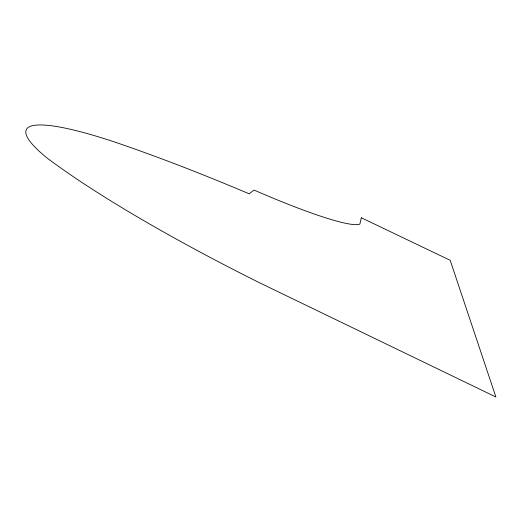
<?xml version="1.0" encoding="UTF-8"?>
<svg xmlns="http://www.w3.org/2000/svg" width="522" height="522" viewBox="0 0 522 522"><rect width="100%" height="100%" fill="white"/><g stroke="black" fill="none" stroke-linecap="round" stroke-linejoin="round"><path stroke-width="0.78" d="M361.328 217.772L359.893 224.042A141.593 15.764 25 0 1 254.044 190.06L249.138 193.806A516.865 98.051 26.3 0 0 117.3 142.917A206.281 32.155 24.9 0 0 46.771 157.761A343.567 49.799 25.7 0 0 259.538 282.767L495.9 397.014L450.199 260.315L361.328 217.772"/></g></svg>
